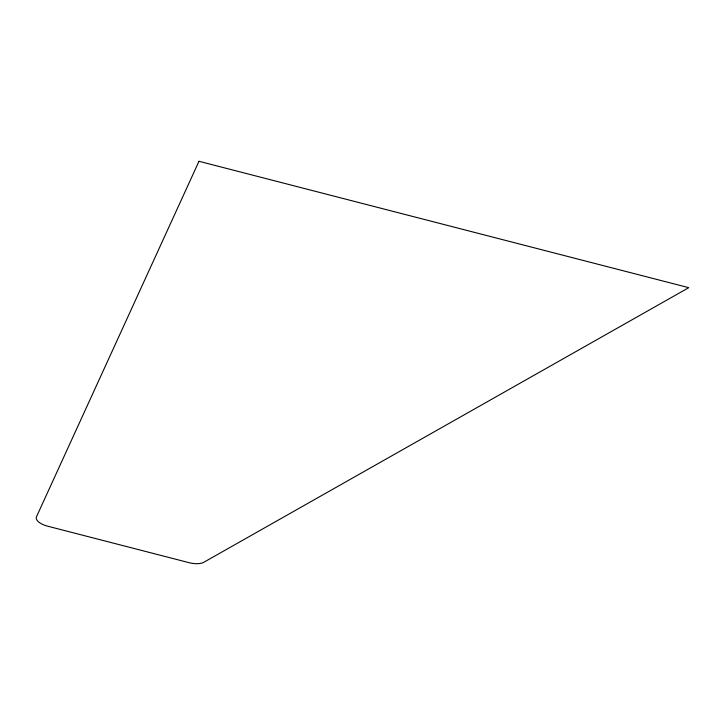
<?xml version="1.0" encoding="UTF-8"?>
<svg xmlns="http://www.w3.org/2000/svg" width="725" height="725" viewBox="0 0 725 725"><rect width="100%" height="100%" fill="white"/><g stroke="black" fill="none" stroke-linecap="round" stroke-linejoin="round"><path stroke-width="1.09" d="M198.976 161.294L36.477 516.798A14.246 6.271 12 0 0 47.56 526.16L189.243 562.718A14.246 6.271 12 0 0 203.797 562.283L688.75 287.68L198.976 161.294"/></g></svg>
